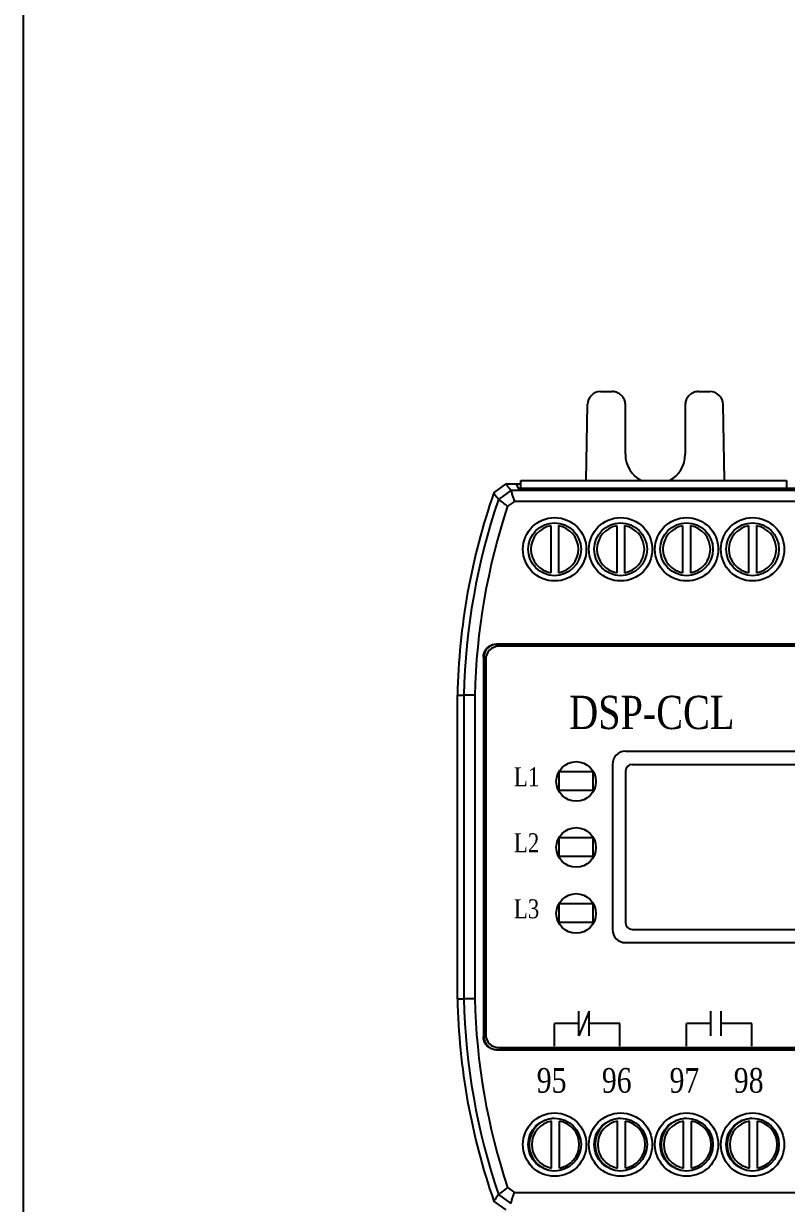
# Model space of a CAD drawing. Header units: millimetres. Extents: x 46 to 886, y 51 to 632.
# Drawn here: x 46.4 to 104.2, y 251.9 to 341.2 of the extents above; entities that cross this region are included whole.
import ezdxf
from ezdxf.enums import TextEntityAlignment as Align

# ---------------------------------------------------------------- set-up
doc = ezdxf.new("R2010")
doc.units = ezdxf.units.MM
for name, color, linetype in [('02___PRT_ALL_AXES', 7, 'Continuous'), ('03___PRT_ALL_CURVES', 7, 'Continuous'), ('40', 4, 'Continuous'), ('도면층1', 7, 'Continuous')]:
    doc.layers.add(name, color=color, linetype=linetype)
doc.styles.add('SS', font='batang.ttc', dxfattribs={"width": 0.8})

msp = doc.modelspace()

# ---------------------------------------------------------------- linework, layer by layer
at = {"color": 7, "linetype": 'Continuous'}
for p, q in [((90.137, 313.373), (91.014, 313.373)), ((97.55, 313.373), (98.427, 313.373)), ((89.036, 306.623), (89.137, 312.39)), ((92.015, 308.623), (92.015, 312.373)), ((96.549, 312.373), (96.549, 308.623)), ((99.528, 306.623), (99.427, 312.39)), ((84.092, 306.623), (104.217, 306.623)), ((84.092, 306.034), (84.092, 306.623)), ((104.217, 306.623), (104.217, 306.034)), ((82.043, 305.701), (82.987, 306.373)), ((83.341, 305.876), (82.395, 305.198)), ((82.987, 306.373), (84.092, 306.373)), ((155.223, 305.877), (83.341, 305.877)), ((83.733, 306.373), (83.903, 306.034)), ((154.661, 306.034), (83.903, 306.034)), ((83.607, 305.049), (83.094, 304.681)), ((154.957, 305.049), (83.607, 305.049)), ((86.355, 303.197), (86.355, 299.648)), ((86.955, 303.197), (86.955, 299.648)), ((91.355, 303.197), (91.355, 299.648)), ((91.955, 303.197), (91.955, 299.648)), ((96.355, 303.197), (96.355, 299.648)), ((96.955, 303.197), (96.955, 299.648)), ((101.355, 303.197), (101.355, 299.648)), ((101.955, 303.197), (101.955, 299.648)), ((156.307, 294.247), (82.257, 294.247)), ((82.257, 294.247), (82.282, 294.223)), ((156.282, 294.223), (82.282, 294.223)), ((156.132, 294.073), (82.432, 294.073)), ((81.258, 293.247), (81.258, 264.498)), ((81.258, 293.247), (81.282, 293.223)), ((81.282, 293.223), (81.282, 264.522)), ((81.432, 293.073), (81.432, 264.673)), ((79.282, 267.373), (79.282, 290.373)), ((79.282, 290.373), (79.778, 290.367)), ((79.778, 290.367), (79.778, 267.378)), ((80.606, 290.367), (79.778, 290.367)), ((80.606, 290.352), (80.606, 267.393)), ((79.282, 267.373), (79.778, 267.378)), ((80.606, 267.378), (79.778, 267.378)), ((88.485, 264.553), (88.485, 266.422)), ((89.265, 264.553), (89.265, 266.422)), ((98.485, 264.553), (98.485, 266.422)), ((99.265, 264.553), (99.265, 266.422)), ((86.655, 263.789), (86.655, 265.487)), ((91.59, 263.789), (91.59, 265.487)), ((96.655, 263.789), (96.655, 265.487)), ((101.59, 263.789), (101.59, 265.487)), ((81.258, 264.498), (81.282, 264.522)), ((82.257, 263.498), (82.282, 263.523)), ((82.257, 263.498), (156.307, 263.498)), ((82.282, 263.523), (156.282, 263.523)), ((82.432, 263.673), (156.132, 263.673)), ((86.42, 254.548), (86.42, 258.097)), ((87.02, 254.548), (87.02, 258.097)), ((91.42, 254.548), (91.42, 258.097)), ((92.02, 254.548), (92.02, 258.097)), ((96.42, 254.548), (96.42, 258.097)), ((97.02, 254.548), (97.02, 258.097)), ((101.42, 254.548), (101.42, 258.097)), ((102.02, 254.548), (102.02, 258.097)), ((83.094, 253.064), (83.607, 252.696)), ((82.395, 252.547), (83.341, 251.869)), ((83.607, 252.696), (154.957, 252.696)), ((82.987, 251.373), (82.043, 252.044))]:
    msp.add_line(p, q, dxfattribs=at)
for p, q in [((89.265, 266.422), (88.485, 264.553)), ((88.485, 265.487), (86.655, 265.487)), ((91.59, 265.487), (89.265, 265.487)), ((98.485, 265.487), (96.655, 265.487)), ((101.59, 265.487), (99.265, 265.487))]:
    msp.add_line(p, q)
msp.add_lwpolyline([(46.411, 631.769), (886.327, 631.769), (886.327, 50.731), (46.411, 50.731)], close=True)
for centre, radius in [((86.655, 301.423), 2.4), ((86.655, 301.423), 2), ((91.655, 301.423), 2.4), ((91.655, 301.423), 2), ((96.655, 301.423), 2.4), ((96.655, 301.423), 2), ((101.655, 301.423), 2.4), ((101.655, 301.423), 2), ((86.655, 256.323), 2.4), ((86.655, 256.323), 2), ((91.655, 256.323), 2.4), ((91.655, 256.323), 2), ((96.655, 256.323), 2.4), ((96.655, 256.323), 2), ((101.655, 256.323), 2.4), ((101.655, 256.323), 2)]:
    msp.add_circle(centre, radius, dxfattribs=at)
for centre, radius, start, end in [((90.137, 312.373), 1, 90, 179), ((98.427, 312.373), 1, 1, 90), ((94.282, 308.623), 2.267, 180, 242.3898), ((94.282, 308.623), 2.267, 297.6102, 0), ((129.27, 289.281), 50, 160.82791, 178.74912), ((129.27, 289.281), 49.504, 161.24388, 178.74287), ((129.27, 289.281), 48.677, 161.5561, 178.73961), ((86.655, 301.423), 1.8, 99.59407, 260.40593), ((86.655, 301.423), 1.8, 279.59407, 80.40593), ((91.655, 301.423), 1.8, 99.59407, 260.40593), ((91.655, 301.423), 1.8, 279.59407, 80.40593), ((96.655, 301.423), 1.8, 99.59407, 260.40593), ((96.655, 301.423), 1.8, 279.59407, 80.40593), ((101.655, 301.423), 1.8, 99.59407, 260.40593), ((101.655, 301.423), 1.8, 279.59407, 80.40593), ((82.432, 293.073), 1, 90, 180), ((129.27, 268.464), 50, 181.25088, 199.17209), ((129.27, 268.464), 49.504, 181.25713, 198.75612), ((129.27, 268.464), 48.677, 181.26039, 198.4439), ((82.432, 264.673), 1, 180, 270), ((86.72, 256.323), 1.8, 99.59407, 260.40593), ((86.72, 256.323), 1.8, 279.59407, 80.40593), ((91.72, 256.323), 1.8, 99.59407, 260.40593), ((91.72, 256.323), 1.8, 279.59407, 80.40593), ((96.72, 256.323), 1.8, 99.59407, 260.40593), ((96.72, 256.323), 1.8, 279.59407, 80.40593), ((101.72, 256.323), 1.8, 99.59407, 260.40593), ((101.72, 256.323), 1.8, 279.59407, 80.40593)]:
    msp.add_arc(centre, radius, start, end, dxfattribs=at)
for points, knots in [([(92.015, 312.373), (92.015, 312.477), (91.981, 312.687), (91.837, 312.97), (91.612, 313.195), (91.329, 313.339), (91.119, 313.373), (91.014, 313.373)], [0, 0, 0, 0, 0.312844, 0.625707, 0.9386, 1.251523, 1.564464, 1.564464, 1.564464, 1.564464]), ([(97.55, 313.373), (97.445, 313.373), (97.235, 313.339), (96.952, 313.195), (96.727, 312.97), (96.583, 312.687), (96.549, 312.477), (96.549, 312.373)], [0, 0, 0, 0, 0.312941, 0.625864, 0.938757, 1.25162, 1.564464, 1.564464, 1.564464, 1.564464]), ([(82.395, 305.199), (82.36, 305.248), (82.284, 305.357), (82.166, 305.525), (82.084, 305.643), (82.043, 305.701)], [0, 0, 0, 0, 0.1802478, 0.400648, 0.6134957, 0.6134957, 0.6134957, 0.6134957]), ([(83.341, 305.877), (83.306, 305.925), (83.229, 306.033), (83.111, 306.198), (83.028, 306.315), (82.987, 306.373)], [0, 0, 0, 0, 0.1789919, 0.3978668, 0.6092519, 0.6092519, 0.6092519, 0.6092519]), ([(83.341, 305.877), (83.371, 305.787), (83.417, 305.601), (83.515, 305.328), (83.576, 305.142), (83.607, 305.049)], [0, 0, 0, 0, 0.2828701, 0.5732651, 0.8697537, 0.8697537, 0.8697537, 0.8697537]), ([(82.395, 305.199), (82.47, 305.142), (82.631, 305.039), (82.858, 304.858), (83.015, 304.741), (83.094, 304.681)], [0, 0, 0, 0, 0.2824675, 0.5729897, 0.8701168, 0.8701168, 0.8701168, 0.8701168]), ([(81.258, 293.247), (81.258, 293.351), (81.291, 293.561), (81.435, 293.845), (81.66, 294.069), (81.943, 294.214), (82.153, 294.247), (82.257, 294.247)], [0, 0, 0, 0, 0.31286, 0.625669, 0.938459, 1.251268, 1.564128, 1.564128, 1.564128, 1.564128]), ([(82.282, 294.223), (82.178, 294.223), (81.968, 294.189), (81.684, 294.045), (81.46, 293.82), (81.315, 293.537), (81.282, 293.327), (81.282, 293.223)], [0, 0, 0, 0, 0.31286, 0.625669, 0.938459, 1.251268, 1.564128, 1.564128, 1.564128, 1.564128]), ([(82.257, 263.498), (82.153, 263.498), (81.943, 263.531), (81.66, 263.676), (81.435, 263.901), (81.291, 264.184), (81.258, 264.394), (81.258, 264.498)], [0, 0, 0, 0, 0.31286, 0.625669, 0.938459, 1.251268, 1.564128, 1.564128, 1.564128, 1.564128]), ([(81.282, 264.522), (81.282, 264.418), (81.315, 264.208), (81.46, 263.925), (81.684, 263.7), (81.968, 263.556), (82.178, 263.523), (82.282, 263.523)], [0, 0, 0, 0, 0.31286, 0.625669, 0.938459, 1.251268, 1.564128, 1.564128, 1.564128, 1.564128]), ([(82.395, 252.546), (82.47, 252.603), (82.631, 252.706), (82.858, 252.887), (83.015, 253.004), (83.094, 253.064)], [0, 0, 0, 0, 0.282463, 0.5729852, 0.8701168, 0.8701168, 0.8701168, 0.8701168]), ([(82.395, 252.546), (82.36, 252.497), (82.284, 252.388), (82.167, 252.221), (82.084, 252.102), (82.043, 252.044)], [0, 0, 0, 0, 0.1794589, 0.3998599, 0.6134957, 0.6134957, 0.6134957, 0.6134957]), ([(83.341, 251.868), (83.371, 251.958), (83.417, 252.144), (83.515, 252.417), (83.576, 252.603), (83.607, 252.696)], [0, 0, 0, 0, 0.2828747, 0.5732697, 0.8697537, 0.8697537, 0.8697537, 0.8697537])]:
    msp.add_open_spline(points, degree=3, knots=knots, dxfattribs=at)
at = {"layer": '02___PRT_ALL_AXES', "color": 7, "linetype": 'Continuous'}
for centre in [(86.72, 256.323), (91.72, 256.323), (96.72, 256.323), (101.72, 256.323)]:
    msp.add_arc(centre, 2, 93.69703, 266.30815, dxfattribs=at)
at = {"layer": '03___PRT_ALL_CURVES', "color": 8}
for p, q in [((92.032, 286.123), (128.532, 286.123)), ((91.032, 285.123), (91.032, 272.623)), ((92.032, 284.623), (92.032, 273.123)), ((92.532, 285.123), (128.032, 285.123)), ((92.532, 272.623), (128.032, 272.623)), ((92.032, 271.623), (128.532, 271.623))]:
    msp.add_line(p, q, dxfattribs=at)
at = {"layer": '03___PRT_ALL_CURVES', "color": 4, "linetype": 'Continuous'}
for p, q in [((86.982, 284.573), (86.982, 283.173)), ((89.582, 284.573), (86.982, 284.573)), ((89.582, 283.173), (89.582, 284.573)), ((86.982, 283.173), (89.582, 283.173)), ((86.982, 279.573), (86.982, 278.173)), ((89.582, 279.573), (86.982, 279.573)), ((89.582, 278.173), (89.582, 279.573)), ((86.982, 278.173), (89.582, 278.173)), ((89.582, 274.573), (86.982, 274.573)), ((86.982, 274.573), (86.982, 273.173)), ((89.582, 273.173), (89.582, 274.573)), ((86.982, 273.173), (89.582, 273.173))]:
    msp.add_line(p, q, dxfattribs=at)
at = {"layer": '03___PRT_ALL_CURVES', "color": 8}
for centre, radius, start, end in [((92.032, 285.123), 1, 90, 180), ((92.532, 284.623), 0.5, 90, 180), ((92.032, 272.623), 1, 180, 270), ((92.532, 273.123), 0.5, 180, 270)]:
    msp.add_arc(centre, radius, start, end, dxfattribs=at)
at = {"layer": '도면층1'}
for centre in [(88.281, 283.835), (88.281, 278.835), (88.281, 273.835)]:
    msp.add_circle(centre, 1.5, dxfattribs=at)

# ---------------------------------------------------------------- texts
at = {"color": 7, "linetype": 'Continuous', "style": 'SS', "width": 0.8}
msp.add_text('DSP-CCL', height=2.52, dxfattribs=at).set_placement((87.756, 287.806))
at = {"layer": '40', "color": 0, "style": 'SS', "width": 0.8}
for s, height, p in [('L1', 1.4352, (84.527, 283.472)), ('L2', 1.4352, (84.527, 278.472)), ('L3', 1.4352, (84.527, 273.472)), ('95', 1.8658, (86.426, 260.258)), ('96', 1.8658, (91.361, 260.258)), ('97', 1.8658, (96.491, 260.258)), ('98', 1.8658, (101.361, 260.258))]:
    msp.add_text(s, height=height, dxfattribs=at).set_placement(p, align=Align.CENTER)

doc.saveas('drawing.dxf')
